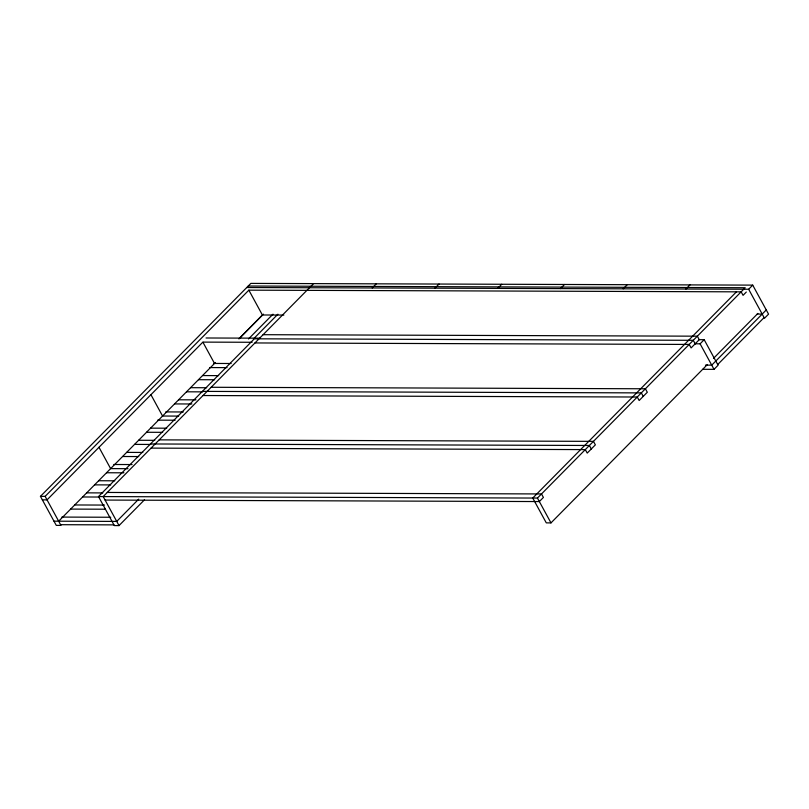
<?xml version="1.0" encoding="UTF-8"?>
<svg xmlns="http://www.w3.org/2000/svg" width="809" height="809" viewBox="0 0 809 809"><rect width="100%" height="100%" fill="white"/><g stroke="black" fill="none" stroke-linecap="round" stroke-linejoin="round"><path stroke-width="1.21" d="M40.45 496.362L45.132 496.372L60.958 525.395L56.276 525.385L40.45 496.362L250.82 283.403L752.724 285.122L768.55 314.145L764.475 318.271L748.659 289.248L246.745 287.529M45.132 496.372L248.848 290.158L741.155 291.847L743.056 295.336L746.313 292.039M58.673 521.208L215.447 362.513M239.363 338.304L262.389 314.984L283.868 315.065M238.948 338.951L263.461 314.145M248.484 338.981L272.997 314.175M253.409 339.001L277.912 314.195M144.548 499.75L119.014 525.597L114.322 525.587L98.506 496.564L254.339 338.799L693.273 340.306L695.184 343.795M313.558 283.615L103.188 496.574L119.014 525.597M138.733 499.123L116.729 521.411L53.991 521.188M372.221 287.953L376.296 283.828M434.959 288.166L439.034 284.05M497.697 288.388L501.772 284.262M560.435 288.601L564.51 284.475M623.183 288.813L627.248 284.697M685.921 289.025L689.986 284.91M736.463 291.827L532.747 498.051L546.287 522.877L550.98 522.897L707.258 364.687M98.506 496.564L537.439 498.061L745.22 287.721L248.242 286.022M748.659 289.248L752.724 285.122M695.083 343.795L700.098 343.815L704.174 339.689L718.089 365.223L714.023 369.349L702.728 369.308M713.477 358.397L757.871 313.447M766.265 309.958L711.738 365.152L705.458 365.132M717.714 364.525L764.101 317.573M757.173 314.064L762.189 314.074M263.097 334.693L697.348 336.18L699.249 339.679L691.108 347.921L689.207 344.432L254.956 342.945M206.032 337.99L259.982 338.172M699.158 339.679L704.174 339.689M203.211 342.116L252.145 342.278M213.596 363.443L231.162 363.504M209.521 367.569L227.086 367.63M202.543 375.568L218.683 375.619M198.478 379.694L214.607 379.745M211.159 387.278L645.4 388.775L647.311 392.264L639.161 400.506L637.259 397.017L203.008 395.53M190.58 387.683L206.71 387.733M202.402 391.384L641.335 392.891L643.236 396.38M186.505 391.809L202.644 391.859M178.607 399.798L195.98 399.858M174.542 403.924L191.915 403.984M165.724 411.912L183.289 411.973M178.698 416.089L162.569 416.038L150.929 394.701M157.573 420.154L175.138 420.215M150.595 428.153L166.735 428.204M146.53 432.279L162.66 432.33M159.211 439.863L593.452 441.36L595.363 444.849L587.213 453.091L585.311 449.602L151.061 448.115M138.632 440.268L154.762 440.329M150.454 443.969L589.387 445.476L591.288 448.975M134.557 444.394L150.696 444.444M126.659 452.383L142.799 452.443M122.594 456.509L138.723 456.559M113.776 464.497L132.069 464.558M127.994 468.684L110.621 468.623L98.991 447.286M106.545 472.749L123.929 472.81M98.658 480.738L114.787 480.799M94.582 484.864L110.712 484.915M107.263 492.448L541.504 493.945L543.415 497.434L539.34 501.56L105.089 500.063M86.684 492.853L102.814 492.914M82.609 496.979L98.749 497.029M42.351 499.851L47.043 499.871L202.877 342.116L214.516 363.453M74.711 504.968L104.503 505.069M70.646 509.094L105.392 509.215M61.828 517.082L110.762 517.254M60.574 524.697L113.948 524.879M700.098 343.815L714.023 369.349M537.439 498.061L550.98 522.897M248.848 290.158L262.389 314.984"/></g></svg>
